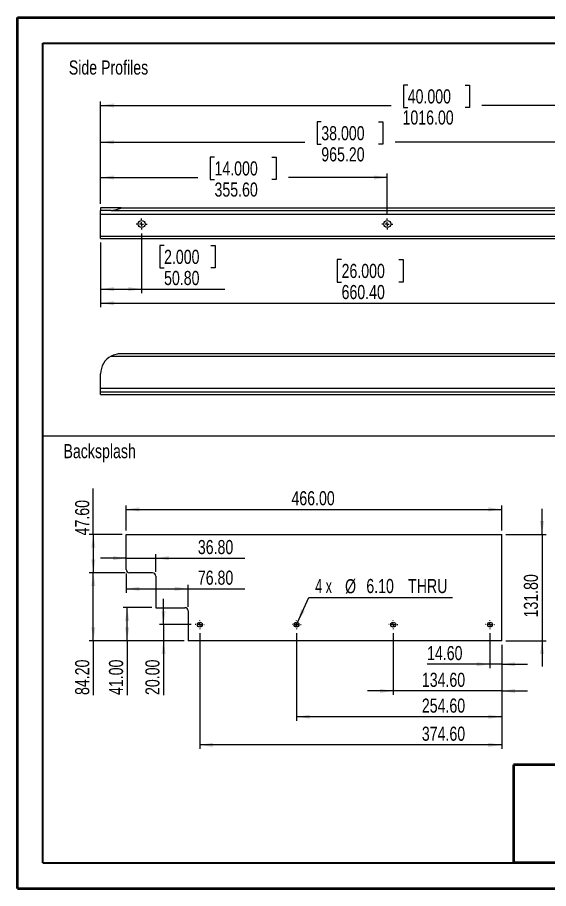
# Model space of a CAD drawing. Header units: millimetres. Extents: x 0 to 279, y 0 to 216.
# Drawn here: x 0 to 131.8, y 0 to 215.9 of the extents above; entities that cross this region are included whole.
import ezdxf

# ---------------------------------------------------------------- set-up
doc = ezdxf.new("R2010")
doc.units = ezdxf.units.MM
for name, color, linetype in [('DIM', 1, 'Continuous'), ('PAGE_BORDER', 7, 'Continuous'), ('TITLE_BLOCK_BORDER', 7, 'Continuous')]:
    doc.layers.add(name, color=color, linetype=linetype)
doc.styles.add('SLDTEXTSTYLE0', font='TXT', dxfattribs={"width": 0.75})
doc.styles.add('SLDTEXTSTYLE2', font='TXT', dxfattribs={"width": 0.666667})
doc.dimstyles.new('SLDDIMSTYLE0', dxfattribs={"dimtxt": 3.5, "dimasz": 3.302, "dimexe": 0, "dimexo": 0.0625, "dimgap": 0.875, "dimtad": 0, "dimlfac": 5, "dimrnd": 1e-09, "dimzin": 4, "dimdsep": 46, "dimtxsty": 'SLDTEXTSTYLE0', "dimsah": 1, "dimcen": 0.09, "dimadec": 0, "dimazin": 1, "dimtfac": 1, "dimtofl": 0, "dimtmove": 0, "dimatfit": 3, "dimfxl": 1, "dimfrac": 2, "dimtolj": 1, "dimtzin": 12, "dimarcsym": 0})
doc.dimstyles.new('SLDDIMSTYLE1', dxfattribs={"dimtxt": 3.5, "dimasz": 3.302, "dimexe": 0, "dimexo": 0.0625, "dimgap": 0.875, "dimtad": 1, "dimlfac": 5, "dimrnd": 1e-09, "dimzin": 4, "dimdsep": 46, "dimtxsty": 'SLDTEXTSTYLE0', "dimsah": 1, "dimcen": 0.09, "dimadec": 0, "dimazin": 1, "dimtfac": 1, "dimtofl": 0, "dimtmove": 0, "dimatfit": 3, "dimfxl": 1, "dimfrac": 2, "dimtolj": 1, "dimtzin": 12, "dimarcsym": 0})
doc.dimstyles.new('SLDDIMSTYLE2', dxfattribs={"dimtxt": 3.5, "dimasz": 3.302, "dimexe": 0, "dimexo": 0.0625, "dimgap": 0.875, "dimtad": 0, "dimtih": 1, "dimtoh": 1, "dimlfac": 5, "dimrnd": 1e-09, "dimzin": 4, "dimdsep": 46, "dimtxsty": 'SLDTEXTSTYLE0', "dimblk1": 'NONE', "dimsah": 1, "dimcen": 0, "dimadec": 0, "dimazin": 1, "dimtfac": 1, "dimtmove": 0, "dimatfit": 3, "dimldrblk": 'NONE', "dimfxl": 1, "dimfrac": 2, "dimtolj": 1, "dimtzin": 12, "dimarcsym": 0})
doc.dimstyles.new('SLDDIMSTYLE5', dxfattribs={"dimtxt": 3.5, "dimasz": 3.302, "dimexe": 0, "dimexo": 0.0625, "dimgap": 0.875, "dimtad": 1, "dimlfac": 5, "dimrnd": 1e-09, "dimzin": 4, "dimdsep": 46, "dimtxsty": 'SLDTEXTSTYLE0', "dimsah": 1, "dimcen": 0.09, "dimadec": 0, "dimazin": 1, "dimtfac": 1, "dimtofl": 0, "dimtmove": 0, "dimatfit": 3, "dimfxl": 1, "dimfrac": 2, "dimtolj": 1, "dimtzin": 12, "dimarcsym": 0})
doc.dimstyles.new('SLDDIMSTYLE6', dxfattribs={"dimtxt": 3.5, "dimasz": 3.302, "dimexe": 0, "dimexo": 0.0625, "dimgap": 0.875, "dimtad": 1, "dimlfac": 5, "dimrnd": 1e-09, "dimzin": 4, "dimdsep": 46, "dimtxsty": 'SLDTEXTSTYLE0', "dimsah": 1, "dimcen": 0.09, "dimadec": 0, "dimazin": 1, "dimtfac": 1, "dimtmove": 0, "dimatfit": 0, "dimfxl": 1, "dimfrac": 2, "dimtolj": 1, "dimtzin": 12, "dimarcsym": 0})

# ---------------------------------------------------------------- blocks, each defined once
blk = doc.blocks.new('_D')
at = {"layer": 'DIM'}
for p, q in [((96.85, 199.12), (95.79, 199.12)), ((95.79, 199.12), (95.79, 193.56)), ((111.08, 199.12), (112.14, 199.12)), ((112.14, 199.12), (112.14, 193.56)), ((20.65, 169.7), (20.65, 195.08)), ((223.85, 169.7), (223.85, 195.08)), ((20.65, 194.08), (92.72, 194.08)), ((95.79, 193.56), (96.85, 193.56)), ((112.14, 193.56), (111.08, 193.56)), ((223.85, 194.08), (115.21, 194.08))]:
    blk.add_line(p, q, dxfattribs=at)
for points in [[(20.65, 194.08), (23.96, 193.57), (23.96, 194.59)], [(223.85, 194.08), (220.55, 194.59), (220.55, 193.57)]]:
    blk.add_solid(points, dxfattribs=at)
at = {"layer": 'DIM', "char_height": 3.5, "attachment_point": 1, "style": 'SLDTEXTSTYLE0'}
for s, insert in [('40.000', (96.85, 198.08)), ('1016.00', (95.56, 192.84))]:
    blk.add_mtext(s, dxfattribs=dict(at, insert=insert))
blk = doc.blocks.new('_D_1')
at = {"layer": 'DIM'}
for p, q in [((30.81, 162.33), (30.81, 147.56)), ((20.65, 160.08), (20.65, 147.56)), ((36.39, 159.35), (35.33, 159.35)), ((35.33, 159.35), (35.33, 153.8)), ((48.03, 159.35), (49.1, 159.35)), ((49.1, 159.35), (49.1, 153.8)), ((35.33, 153.8), (36.39, 153.8)), ((49.1, 153.8), (48.03, 153.8)), ((20.65, 148.56), (30.81, 148.56)), ((30.81, 148.56), (51.46, 148.56))]:
    blk.add_line(p, q, dxfattribs=at)
for points in [[(20.65, 148.56), (23.96, 148.05), (23.96, 149.07)], [(30.81, 148.56), (27.51, 149.07), (27.51, 148.05)]]:
    blk.add_solid(points, dxfattribs=at)
at = {"layer": 'DIM', "char_height": 3.5, "attachment_point": 1, "style": 'SLDTEXTSTYLE0'}
for s, insert in [('2.000', (36.39, 158.31)), ('50.80', (36.39, 153.07))]:
    blk.add_mtext(s, dxfattribs=dict(at, insert=insert))
blk = doc.blocks.new('_D_2')
at = {"layer": 'DIM'}
for p, q in [((48.91, 181.27), (47.84, 181.27)), ((47.84, 181.27), (47.84, 175.72)), ((63.13, 181.27), (64.2, 181.27)), ((64.2, 181.27), (64.2, 175.72)), ((20.65, 169.7), (20.65, 177.23)), ((91.77, 167.07), (91.77, 177.23)), ((20.65, 176.23), (44.77, 176.23)), ((47.84, 175.72), (48.91, 175.72)), ((64.2, 175.72), (63.13, 175.72)), ((91.77, 176.23), (67.27, 176.23))]:
    blk.add_line(p, q, dxfattribs=at)
for points in [[(20.65, 176.23), (23.96, 175.72), (23.96, 176.74)], [(91.77, 176.23), (88.47, 176.74), (88.47, 175.72)]]:
    blk.add_solid(points, dxfattribs=at)
at = {"layer": 'DIM', "char_height": 3.5, "attachment_point": 1, "style": 'SLDTEXTSTYLE0'}
for s, insert in [('14.000', (48.91, 180.23)), ('355.60', (48.91, 174.99))]:
    blk.add_mtext(s, dxfattribs=dict(at, insert=insert))
blk = doc.blocks.new('_D_3')
at = {"layer": 'DIM'}
for p, q in [((152.73, 162.33), (152.73, 144.08)), ((20.65, 160.08), (20.65, 144.08)), ((80.44, 155.87), (79.37, 155.87)), ((79.37, 155.87), (79.37, 150.31)), ((94.66, 155.87), (95.73, 155.87)), ((95.73, 155.87), (95.73, 150.31)), ((79.37, 150.31), (80.44, 150.31)), ((95.73, 150.31), (94.66, 150.31)), ((20.65, 145.08), (152.73, 145.08))]:
    blk.add_line(p, q, dxfattribs=at)
for points in [[(20.65, 145.08), (23.96, 144.57), (23.96, 145.58)], [(152.73, 145.08), (149.43, 145.58), (149.43, 144.57)]]:
    blk.add_solid(points, dxfattribs=at)
at = {"layer": 'DIM', "char_height": 3.5, "attachment_point": 1, "style": 'SLDTEXTSTYLE0'}
for s, insert in [('26.000', (80.44, 154.82)), ('660.40', (80.44, 149.59))]:
    blk.add_mtext(s, dxfattribs=dict(at, insert=insert))
blk = doc.blocks.new('_D_4')
at = {"layer": 'DIM'}
for p, q in [((75.41, 190.01), (74.35, 190.01)), ((74.35, 190.01), (74.35, 184.45)), ((89.64, 190.01), (90.7, 190.01)), ((90.7, 190.01), (90.7, 184.45)), ((20.65, 169.7), (20.65, 185.96)), ((213.69, 167.07), (213.69, 185.96)), ((20.65, 184.96), (71.28, 184.96)), ((74.35, 184.45), (75.41, 184.45)), ((90.7, 184.45), (89.64, 184.45)), ((213.69, 184.96), (93.77, 184.96))]:
    blk.add_line(p, q, dxfattribs=at)
for points in [[(20.65, 184.96), (23.96, 184.46), (23.96, 185.47)], [(213.69, 184.96), (210.39, 185.47), (210.39, 184.46)]]:
    blk.add_solid(points, dxfattribs=at)
at = {"layer": 'DIM', "char_height": 3.5, "attachment_point": 1, "style": 'SLDTEXTSTYLE0'}
for s, insert in [('38.000', (75.41, 188.96)), ('965.20', (75.41, 183.72))]:
    blk.add_mtext(s, dxfattribs=dict(at, insert=insert))
blk = doc.blocks.new('SW_CENTERMARKSYMBOL_0')
at = {"layer": 'DIM', "color": 0}
for p, q in [((-1, 0), (-1.36995, 0)), ((0, 0), (-0.5, 0)), ((0, 1), (0, 1.36995)), ((0, 0), (0, 0.5)), ((0, 0), (0, -0.5)), ((0, 0), (0.5, 0)), ((1, 0), (1.36995, 0)), ((0, -1), (0, -1.36995))]:
    blk.add_line(p, q, dxfattribs=at)
blk = doc.blocks.new('SW_CENTERMARKSYMBOL_1')
at = {"layer": 'DIM', "color": 0}
for p, q in [((-1, 0), (-1.36995, 0)), ((0, 0), (-0.5, 0)), ((0, 1), (0, 1.36995)), ((0, 0), (0, 0.5)), ((0, 0), (0, -0.5)), ((0, 0), (0.5, 0)), ((1, 0), (1.36995, 0)), ((0, -1), (0, -1.36995))]:
    blk.add_line(p, q, dxfattribs=at)
blk = doc.blocks.new('_D_10')
at = {"layer": 'DIM'}
for p, q in [((26.98, 88.78), (26.98, 94.98)), ((26.98, 93.98), (120.18, 93.98)), ((120.18, 88.78), (120.18, 94.98))]:
    blk.add_line(p, q, dxfattribs=at)
for points in [[(26.98, 93.98), (30.28, 93.47), (30.28, 94.49)], [(120.18, 93.98), (116.88, 94.49), (116.88, 93.47)]]:
    blk.add_solid(points, dxfattribs=at)
at = {"layer": 'DIM', "insert": (68, 98.49), "char_height": 3.5, "attachment_point": 1, "style": 'SLDTEXTSTYLE0'}
blk.add_mtext('466.00', dxfattribs=at)
blk = doc.blocks.new('_D_11')
at = {"layer": 'DIM'}
for p, q in [((130.18, 87.78), (130.18, 94.13)), ((121.18, 87.78), (131.18, 87.78)), ((130.18, 87.78), (130.18, 61.42)), ((121.18, 61.42), (131.18, 61.42)), ((130.18, 61.42), (130.18, 55.07))]:
    blk.add_line(p, q, dxfattribs=at)
for points in [[(130.18, 87.78), (130.69, 91.08), (129.67, 91.08)], [(130.18, 61.42), (129.67, 58.12), (130.69, 58.12)]]:
    blk.add_solid(points, dxfattribs=at)
at = {"layer": 'DIM', "insert": (125.67, 67.18), "char_height": 3.5, "attachment_point": 1, "rotation": 90, "style": 'SLDTEXTSTYLE0'}
blk.add_mtext('131.80', dxfattribs=at)
blk = doc.blocks.new('_D_12')
at = {"layer": 'DIM'}
for p, q in [((18.84, 87.78), (18.84, 99.15)), ((25.98, 87.78), (17.84, 87.78)), ((18.84, 87.78), (18.84, 78.26)), ((26.78, 78.26), (17.84, 78.26))]:
    blk.add_line(p, q, dxfattribs=at)
for points in [[(18.84, 87.78), (18.34, 84.48), (19.35, 84.48)], [(18.84, 78.26), (19.35, 81.56), (18.34, 81.56)]]:
    blk.add_solid(points, dxfattribs=at)
at = {"layer": 'DIM', "insert": (14.33, 87.52), "char_height": 3.5, "attachment_point": 1, "rotation": 90, "style": 'SLDTEXTSTYLE0'}
blk.add_mtext('47.60', dxfattribs=at)
blk = doc.blocks.new('_D_13')
at = {"layer": 'DIM'}
for p, q in [((33.34, 69.62), (26.24, 69.62)), ((27.24, 61.42), (27.24, 69.62)), ((41.34, 61.42), (26.24, 61.42)), ((27.24, 61.42), (27.24, 47.97))]:
    blk.add_line(p, q, dxfattribs=at)
for points in [[(27.24, 69.62), (26.73, 66.32), (27.74, 66.32)], [(27.24, 61.42), (27.74, 64.72), (26.73, 64.72)]]:
    blk.add_solid(points, dxfattribs=at)
at = {"layer": 'DIM', "insert": (22.72, 47.97), "char_height": 3.5, "attachment_point": 1, "rotation": 90, "style": 'SLDTEXTSTYLE0'}
blk.add_mtext('41.00', dxfattribs=at)
blk = doc.blocks.new('_D_14')
at = {"layer": 'DIM'}
for p, q in [((26.78, 78.26), (17.84, 78.26)), ((18.84, 61.42), (18.84, 78.26)), ((41.34, 61.42), (17.84, 61.42)), ((18.84, 61.42), (18.84, 47.97))]:
    blk.add_line(p, q, dxfattribs=at)
for points in [[(18.84, 78.26), (18.34, 74.96), (19.35, 74.96)], [(18.84, 61.42), (19.35, 64.72), (18.34, 64.72)]]:
    blk.add_solid(points, dxfattribs=at)
at = {"layer": 'DIM', "insert": (14.33, 47.97), "char_height": 3.5, "attachment_point": 1, "rotation": 90, "style": 'SLDTEXTSTYLE0'}
blk.add_mtext('84.20', dxfattribs=at)
blk = doc.blocks.new('_D_15')
at = {"layer": 'DIM'}
for p, q in [((34.34, 78.46), (34.34, 82.88)), ((26.98, 81.88), (20.63, 81.88)), ((26.98, 81.88), (34.34, 81.88)), ((34.34, 81.88), (56.42, 81.88))]:
    blk.add_line(p, q, dxfattribs=at)
for points in [[(26.98, 81.88), (23.68, 82.39), (23.68, 81.37)], [(34.34, 81.88), (37.64, 81.37), (37.64, 82.39)]]:
    blk.add_solid(points, dxfattribs=at)
at = {"layer": 'DIM', "insert": (44.78, 86.39), "char_height": 3.5, "attachment_point": 1, "style": 'SLDTEXTSTYLE0'}
blk.add_mtext('36.80', dxfattribs=at)
blk = doc.blocks.new('_D_16')
at = {"layer": 'DIM'}
for p, q in [((26.98, 78.06), (26.98, 73.29)), ((26.98, 74.29), (42.34, 74.29)), ((42.34, 69.82), (42.34, 75.29)), ((42.34, 74.29), (56.42, 74.29))]:
    blk.add_line(p, q, dxfattribs=at)
for points in [[(26.98, 74.29), (30.28, 73.78), (30.28, 74.8)], [(42.34, 74.29), (39.04, 74.8), (39.04, 73.78)]]:
    blk.add_solid(points, dxfattribs=at)
at = {"layer": 'DIM', "insert": (44.78, 78.8), "char_height": 3.5, "attachment_point": 1, "style": 'SLDTEXTSTYLE0'}
blk.add_mtext('76.80', dxfattribs=at)
blk = doc.blocks.new('_D_17')
at = {"layer": 'DIM'}
for p, q in [((36.26, 65.42), (36.26, 71.77)), ((43.15, 65.42), (35.26, 65.42)), ((36.26, 65.42), (36.26, 61.42)), ((41.34, 61.42), (35.26, 61.42)), ((36.26, 61.42), (36.26, 47.97))]:
    blk.add_line(p, q, dxfattribs=at)
for points in [[(36.26, 65.42), (36.77, 68.72), (35.75, 68.72)], [(36.26, 61.42), (35.75, 58.12), (36.77, 58.12)]]:
    blk.add_solid(points, dxfattribs=at)
at = {"layer": 'DIM', "insert": (31.75, 47.97), "char_height": 3.5, "attachment_point": 1, "rotation": 90, "style": 'SLDTEXTSTYLE0'}
blk.add_mtext('20.00', dxfattribs=at)
blk = doc.blocks.new('_D_18')
at = {"layer": 'DIM'}
for p, q in [((117.26, 63.31), (117.26, 54.6)), ((120.18, 60.42), (120.18, 54.6)), ((117.26, 55.6), (101.65, 55.6)), ((120.18, 55.6), (117.26, 55.6)), ((120.18, 55.6), (126.53, 55.6))]:
    blk.add_line(p, q, dxfattribs=at)
for points in [[(117.26, 55.6), (113.96, 56.11), (113.96, 55.09)], [(120.18, 55.6), (123.48, 55.09), (123.48, 56.11)]]:
    blk.add_solid(points, dxfattribs=at)
at = {"layer": 'DIM', "insert": (101.65, 60.11), "char_height": 3.5, "attachment_point": 1, "style": 'SLDTEXTSTYLE0'}
blk.add_mtext('14.60', dxfattribs=at)
blk = doc.blocks.new('_D_19')
at = {"layer": 'DIM'}
for p, q in [((93.26, 63.31), (93.26, 47.98)), ((120.18, 60.42), (120.18, 47.98)), ((93.26, 48.98), (86.91, 48.98)), ((120.18, 48.98), (93.26, 48.98)), ((120.18, 48.98), (126.53, 48.98))]:
    blk.add_line(p, q, dxfattribs=at)
for points in [[(93.26, 48.98), (89.96, 49.48), (89.96, 48.47)], [(120.18, 48.98), (123.48, 48.47), (123.48, 49.48)]]:
    blk.add_solid(points, dxfattribs=at)
at = {"layer": 'DIM', "insert": (100.36, 53.49), "char_height": 3.5, "attachment_point": 1, "style": 'SLDTEXTSTYLE0'}
blk.add_mtext('134.60', dxfattribs=at)
blk = doc.blocks.new('_D_20')
at = {"layer": 'DIM'}
for p, q in [((69.26, 63.31), (69.26, 41.59)), ((120.18, 60.42), (120.18, 41.59)), ((120.18, 42.59), (69.26, 42.59))]:
    blk.add_line(p, q, dxfattribs=at)
for points in [[(69.26, 42.59), (72.56, 42.08), (72.56, 43.09)], [(120.18, 42.59), (116.88, 43.09), (116.88, 42.08)]]:
    blk.add_solid(points, dxfattribs=at)
at = {"layer": 'DIM', "insert": (100.36, 47.1), "char_height": 3.5, "attachment_point": 1, "style": 'SLDTEXTSTYLE0'}
blk.add_mtext('254.60', dxfattribs=at)
blk = doc.blocks.new('_D_21')
at = {"layer": 'DIM'}
for p, q in [((45.26, 63.31), (45.26, 34.62)), ((120.18, 60.42), (120.18, 34.62)), ((120.18, 35.62), (45.26, 35.62))]:
    blk.add_line(p, q, dxfattribs=at)
for points in [[(45.26, 35.62), (48.56, 35.11), (48.56, 36.13)], [(120.18, 35.62), (116.88, 36.13), (116.88, 35.11)]]:
    blk.add_solid(points, dxfattribs=at)
at = {"layer": 'DIM', "insert": (100.36, 40.13), "char_height": 3.5, "attachment_point": 1, "style": 'SLDTEXTSTYLE0'}
blk.add_mtext('374.60', dxfattribs=at)
blk = doc.blocks.new('_D_22')
at = {"layer": 'DIM'}
for p, q in [((69.51, 65.97), (72.3, 72.17)), ((72.3, 72.17), (107.99, 72.17)), ((69.01, 64.86), (69.51, 65.97))]:
    blk.add_line(p, q, dxfattribs=at)
blk.add_solid([(69.51, 65.97), (71.33, 68.78), (70.4, 69.19)], dxfattribs=at)
at = {"layer": 'DIM', "char_height": 3.5, "attachment_point": 1}
for s, insert, style in [('4 x', (73.89, 76.73), 'SLDTEXTSTYLE2'), ('%%c', (81.3, 76.68), 'SLDTEXTSTYLE0'), ('6.10', (86.58, 76.73), 'SLDTEXTSTYLE0'), ('THRU', (96.95, 76.73), 'SLDTEXTSTYLE0')]:
    blk.add_mtext(s, dxfattribs=dict(at, insert=insert, style=style))
blk = doc.blocks.new('_NONE')
blk = doc.blocks.new('SW_CENTERMARKSYMBOL_4')
at = {"layer": 'DIM', "color": 0}
for p, q in [((-1, 0), (-1.11, 0)), ((0, 0), (-0.5, 0)), ((0, 1), (0, 1.11)), ((0, 0), (0, 0.5)), ((0, 0), (0, -0.5)), ((0, 0), (0.5, 0)), ((1, 0), (1.11, 0)), ((0, -1), (0, -1.11))]:
    blk.add_line(p, q, dxfattribs=at)
blk = doc.blocks.new('SW_CENTERMARKSYMBOL_5')
at = {"layer": 'DIM', "color": 0}
for p, q in [((-1, 0), (-1.11, 0)), ((0, 0), (-0.5, 0)), ((0, 1), (0, 1.11)), ((0, 0), (0, 0.5)), ((0, 0), (0, -0.5)), ((0, 0), (0.5, 0)), ((1, 0), (1.11, 0)), ((0, -1), (0, -1.11))]:
    blk.add_line(p, q, dxfattribs=at)
blk = doc.blocks.new('SW_CENTERMARKSYMBOL_6')
at = {"layer": 'DIM', "color": 0}
for p, q in [((-1, 0), (-1.11, 0)), ((0, 0), (-0.5, 0)), ((0, 1), (0, 1.11)), ((0, 0), (0, 0.5)), ((0, 0), (0, -0.5)), ((0, 0), (0.5, 0)), ((1, 0), (1.11, 0)), ((0, -1), (0, -1.11))]:
    blk.add_line(p, q, dxfattribs=at)
blk = doc.blocks.new('SW_CENTERMARKSYMBOL_7')
at = {"layer": 'DIM', "color": 0}
for p, q in [((-1, 0), (-1.11, 0)), ((0, 0), (-0.5, 0)), ((0, 1), (0, 1.11)), ((0, 0), (0, 0.5)), ((0, 0), (0, -0.5)), ((0, 0), (0.5, 0)), ((1, 0), (1.11, 0)), ((0, -1), (0, -1.11))]:
    blk.add_line(p, q, dxfattribs=at)

msp = doc.modelspace()

# ---------------------------------------------------------------- linework, layer by layer
at = {"color": 7, "linetype": 'Continuous', "lineweight": 50}
for p, q in [((0, 0), (0, 215.9)), ((0, 215.9), (279.4, 215.9)), ((0, 0), (279.4, 0))]:
    msp.add_line(p, q, dxfattribs=at)
at = {"color": 7, "linetype": 'Continuous', "lineweight": 25}
for p, q in [((20.6537, 168.6965), (20.6537, 168.0615)), ((25.7337, 168.6965), (20.6537, 168.6965)), ((25.7337, 168.6955), (25.7337, 168.6965)), ((25.7337, 168.6965), (218.7737, 168.6965)), ((25.7337, 168.6955), (218.7737, 168.6955)), ((23.2762, 168.0615), (20.6537, 168.0615)), ((20.6537, 167.1065), (20.6537, 168.0615)), ((20.6537, 167.1065), (223.8537, 167.1065)), ((20.6537, 161.7105), (20.6537, 167.1065)), ((23.2762, 168.0615), (221.2312, 168.0615)), ((20.6537, 161.7105), (223.8537, 161.7105)), ((20.6537, 161.0765), (20.6537, 161.7105)), ((20.6537, 161.0765), (223.8537, 161.0765)), ((23.2762, 131.9883), (221.2312, 131.9883)), ((25.7337, 132.6223), (218.7737, 132.6223)), ((20.6537, 124.0524), (20.6537, 127.5423)), ((20.6537, 124.0524), (223.8537, 124.0524)), ((20.6537, 123.0973), (20.6537, 124.0524)), ((20.6537, 123.0973), (223.8537, 123.0973)), ((20.6537, 122.4633), (20.6537, 123.0973)), ((20.6537, 122.4623), (20.6537, 122.4633)), ((20.6537, 122.4633), (223.8537, 122.4633)), ((20.6537, 122.4623), (223.8537, 122.4623)), ((26.9796, 87.7779), (120.1796, 87.7779)), ((26.9796, 79.0579), (26.9796, 87.7779)), ((120.1796, 61.4179), (120.1796, 87.7779)), ((33.5396, 78.2579), (27.7796, 78.2579)), ((34.3396, 77.4579), (34.3396, 69.6179)), ((34.3396, 69.6179), (41.5396, 69.6179)), ((42.3396, 68.8179), (42.3396, 61.4179)), ((120.1796, 61.4179), (42.3396, 61.4179))]:
    msp.add_line(p, q, dxfattribs=at)
for centre, radius in [((30.8137, 164.6965), 0.87), ((91.7737, 164.6965), 0.8699), ((45.2596, 65.4179), 0.61), ((69.2596, 65.4179), 0.61), ((93.2596, 65.4179), 0.61), ((117.2596, 65.4179), 0.61)]:
    msp.add_circle(centre, radius, dxfattribs=at)
for centre, radius, start, end in [((25.7337, 127.5423), 5.08, 118.931346, 180), ((27.7796, 79.0579), 0.8, 180, 270), ((33.5396, 77.4579), 0.8, 0, 90), ((41.5396, 68.8179), 0.8, 360, 90)]:
    msp.add_arc(centre, radius, start, end, dxfattribs=at)
for points in [[(23.2762, 168.0615), (23.3742, 168.0615), (23.4729, 168.0683), (23.6719, 168.0913), (23.7723, 168.1075), (24.0761, 168.1667), (24.2835, 168.2204), (24.6958, 168.3407), (24.9019, 168.4076), (25.2124, 168.5128), (25.3162, 168.5487), (25.4723, 168.6034), (25.5245, 168.6217), (25.629, 168.6585), (25.6816, 168.6771), (25.7337, 168.6955)], [(23.2762, 131.9883), (23.3742, 132.0425), (23.4729, 132.0928), (23.6719, 132.1864), (23.7723, 132.2296), (24.0761, 132.3492), (24.2835, 132.4156), (24.6958, 132.5197), (24.9019, 132.5581), (25.2124, 132.5966), (25.3162, 132.6062), (25.4723, 132.6159), (25.5245, 132.6183), (25.629, 132.6215), (25.6816, 132.6223), (25.7337, 132.6223)]]:
    msp.add_open_spline(points, degree=3, knots=[0, 0, 0, 0, 0.125, 0.125, 0.25, 0.25, 0.5, 0.5, 0.75, 0.75, 0.875, 0.875, 0.9375, 0.9375, 1, 1, 1, 1], dxfattribs=at)
at = {"layer": 'PAGE_BORDER'}
for p, q in [((6.35, 209.55), (273.0035, 209.55)), ((6.35, 209.55), (6.35, 112.2436)), ((6.35, 112.2436), (273.0035, 112.2436))]:
    msp.add_line(p, q, dxfattribs=at)
at = {"layer": 'PAGE_BORDER', "lineweight": 35}
for p, q in [((6.35, 209.55), (273.05, 209.55)), ((6.35, 6.35), (6.35, 209.55)), ((6.35, 6.35), (273.05, 6.35))]:
    msp.add_line(p, q, dxfattribs=at)
at = {"layer": 'TITLE_BLOCK_BORDER', "lineweight": 50}
for p, q in [((123.0873, 30.7079), (123.0873, 6.35)), ((166.1797, 30.7079), (123.0873, 30.7079)), ((166.1797, 6.35), (123.0873, 6.35))]:
    msp.add_line(p, q, dxfattribs=at)

# ---------------------------------------------------------------- block references
at = {"layer": 'DIM'}
for name, p in [('SW_CENTERMARKSYMBOL_0', (30.8137, 164.6965)), ('SW_CENTERMARKSYMBOL_1', (91.7737, 164.6965)), ('SW_CENTERMARKSYMBOL_4', (45.2596, 65.4179)), ('SW_CENTERMARKSYMBOL_5', (69.2596, 65.4179)), ('SW_CENTERMARKSYMBOL_6', (93.2596, 65.4179)), ('SW_CENTERMARKSYMBOL_7', (117.2596, 65.4179))]:
    msp.add_blockref(name, p, dxfattribs=at)

# ---------------------------------------------------------------- texts
at = {"layer": 'DIM', "char_height": 3.5, "attachment_point": 1, "style": 'SLDTEXTSTYLE0'}
for s, insert in [('Side Profiles', (12.7505, 205.2383)), ('Backsplash', (11.4383, 110.1682))]:
    msp.add_mtext(s, dxfattribs=dict(at, insert=insert))

# ---------------------------------------------------------------- dimensions: what is measured, and where the dimension line sits
at = {"layer": 'DIM'}
for base, p1, p2, dimstyle, picture, middle in [((20.6537, 194.079), (223.8537, 168.6965), (20.6537, 168.6965), 'SLDDIMSTYLE0', '_D', (103.9649, 194.079)), ((213.6937, 184.9643), (20.6537, 168.6965), (213.6937, 166.0665), 'SLDDIMSTYLE0', '_D_4', (82.5243, 184.9643)), ((91.7737, 176.2321), (20.6537, 168.6965), (91.7737, 166.0665), 'SLDDIMSTYLE0', '_D_2', (56.0215, 176.2321)), ((30.8137, 148.5613), (20.6537, 161.0765), (30.8137, 163.3266), 'SLDDIMSTYLE1', '_D_1', (42.2112, 148.5613)), ((152.7337, 145.0765), (20.6537, 161.0765), (152.7337, 163.3266), 'SLDDIMSTYLE1', '_D_3', (87.5524, 145.0765)), ((120.1796, 93.9815), (26.9796, 87.7779), (120.1796, 87.7779), 'SLDDIMSTYLE5', '_D_10', (75.1124, 93.9815)), ((34.3396, 81.8789), (26.9796, 79.0579), (34.3396, 77.4579), 'SLDDIMSTYLE6', '_D_15', (50.6027, 81.8789)), ((42.3396, 74.2928), (26.9796, 79.0579), (42.3396, 68.8179), 'SLDDIMSTYLE5', '_D_16', (50.6027, 74.2928)), ((45.2596, 35.6194), (120.1796, 61.4179), (45.2596, 64.3079), 'SLDDIMSTYLE5', '_D_21', (107.4692, 35.6194)), ((69.2596, 42.5865), (120.1796, 61.4179), (69.2596, 64.3079), 'SLDDIMSTYLE5', '_D_20', (107.4692, 42.5865)), ((93.2596, 48.9765), (120.1796, 61.4179), (93.2596, 64.3079), 'SLDDIMSTYLE6', '_D_19', (107.4692, 48.9765)), ((117.2596, 55.6008), (120.1796, 61.4179), (117.2596, 64.3079), 'SLDDIMSTYLE6', '_D_18', (107.4692, 55.6008))]:
    dim = msp.add_linear_dim(base=base, p1=p1, p2=p2, dimstyle=dimstyle, dxfattribs=at)
    dim.commit()
    dim.dimension.update_dxf_attribs({"geometry": picture, "text_midpoint": middle, "dimtype": 160})
for base, p1, p2, dimstyle, picture, middle in [((18.8434, 78.2579), (26.9796, 87.7779), (27.7796, 78.2579), 'SLDDIMSTYLE5', '_D_12', (18.8434, 93.3359)), ((130.1796, 61.4179), (120.1796, 87.7779), (120.1796, 61.4179), 'SLDDIMSTYLE6', '_D_11', (130.1796, 74.2928)), ((18.8434, 78.2579), (42.3396, 61.4179), (27.7796, 78.2579), 'SLDDIMSTYLE5', '_D_14', (18.8434, 53.7838)), ((36.2621, 61.4179), (44.1496, 65.4179), (42.3396, 61.4179), 'SLDDIMSTYLE6', '_D_17', (36.2621, 53.7838)), ((27.2362, 69.6179), (42.3396, 61.4179), (34.3396, 69.6179), 'SLDDIMSTYLE5', '_D_13', (27.2362, 53.7838))]:
    dim = msp.add_linear_dim(base=base, p1=p1, p2=p2, angle=90, dimstyle=dimstyle, dxfattribs=at)
    dim.commit()
    dim.dimension.update_dxf_attribs({"geometry": picture, "text_midpoint": middle, "dimtype": 160})
dim = msp.add_diameter_dim_2p(p1=(69.0089, 64.8618), p2=(69.5103, 65.974), text='4 x <> THRU', dimstyle='SLDDIMSTYLE2', dxfattribs=at)
dim.commit()
dim.dimension.update_dxf_attribs({"geometry": '_D_22', "text_midpoint": (90.9425, 74.9723), "dimtype": 163})

doc.saveas('drawing.dxf')
